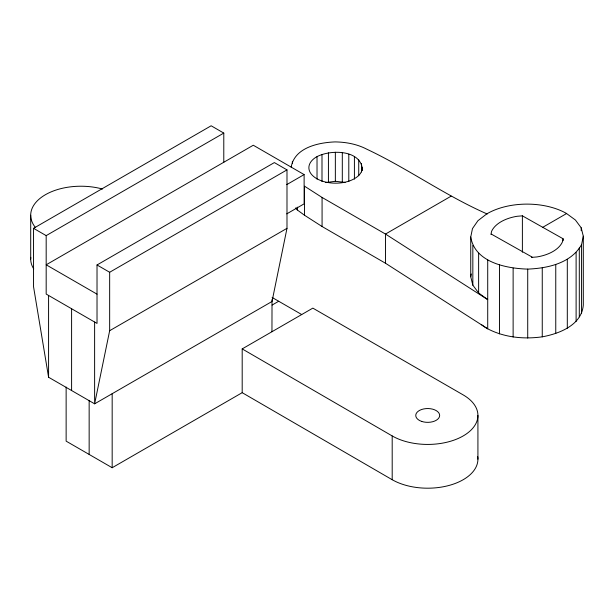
<?xml version="1.0" encoding="UTF-8"?>
<svg xmlns="http://www.w3.org/2000/svg" width="614" height="614" viewBox="0 0 614 614"><rect width="100%" height="100%" fill="white"/><g stroke="black" fill="none" stroke-linecap="round" stroke-linejoin="round"><path stroke-width="0.92" d="M48.583 377.242L33.547 286.769L33.547 228.324L46.18 235.622L46.18 294.068L97.02 323.417L97.02 264.972L274.358 162.587L286.991 169.886L286.991 228.331L272.025 301.482L94.625 403.828L48.583 377.242L48.583 295.449M71.6 390.535L71.6 308.742M242.192 348.906L392.192 435.94A50.218 28.996 0 0 0 463.209 435.932A50.218 28.996 0 0 0 463.225 394.932L312.841 308.121L242.192 348.906L242.192 392.676L112.17 467.73L112.17 393.689M477.73 456.693A50.218 28.996 0 0 1 448.911 485.482A50.218 28.996 0 0 1 392.2 479.711L392.192 435.94M477.922 459.211L477.922 415.44M271.956 331.729L272.025 299.578M97.02 264.972L109.66 272.271L109.66 330.708L94.625 403.828L94.617 322.028M291.182 167.185C294.359 147.659 318.405 142.517 335.137 141.911C346.104 142.08 357.095 144.121 366.888 149.24C408.149 168.681 445.38 195.674 487.24 214.01M362.49 167.515C362.137 174.606 355.391 178.804 349.374 181.007A26.809 15.473 0 0 1 314.621 177.277A26.809 15.473 0 0 1 316.502 156.9C330.278 149.317 361.646 149.425 362.49 170.324M304.49 215.23L304.49 186.165L322.074 197.447L385.492 234.057L487.716 299.624L478.628 292.962L472.834 285.165L470.738 276.768L470.738 237.012L472.473 228.592L477.93 220.71L486.733 213.918A56.288 32.496 0 0 1 566.323 213.35L575.41 220.019L581.205 227.817L583.3 236.213L583.3 305.143C581.588 325.182 559.354 333.671 542.254 336.833C523.796 339.404 504.409 337.508 487.716 328.812L385.492 263.245L322.074 226.512L304.49 215.23L297.276 209.942L295.741 207.877M470.738 276.768L471.314 273.959M563.099 238.777L562.47 241.824A36.587 21.122 0 0 1 536.928 256.944L531.655 257.381L532.146 257.097L491.43 234.157L490.939 234.448L491.568 231.401A36.587 21.122 0 0 1 517.111 216.281L522.384 215.836L563.099 238.777L563.099 240.688M581.565 313.57L581.565 244.633L583.3 236.213M470.738 237.012C474.837 262.385 506.297 268.471 527.718 269.109C547.55 268.326 571.028 263.322 581.565 244.633M33.547 228.324L211.147 125.786L223.788 133.084L223.788 162.265M46.18 235.622L223.788 133.084M109.66 272.271L286.991 169.886M286.753 184.614L304.122 174.591L304.122 203.848L286.753 213.872M109.66 330.708L286.991 228.331M451.136 196.158L385.492 234.057L385.492 263.245M272.086 305.074L278.702 301.259M542.738 227.31L566.584 213.542M325.673 182.55L335.351 181.291L345.091 182.412M304.122 174.591L253.283 145.234L46.18 264.803L97.02 294.152M272.125 297.46L301.72 314.545M112.17 467.73L66.135 441.144L66.135 387.043M242.192 392.676L392.192 479.718M581.205 227.817L581.205 230.687M579.301 247.902L579.301 316.839M576.109 252.507L576.109 321.444M567.305 259.308L567.305 328.237M555.762 264.55L555.762 333.486M542.254 267.896L542.254 336.833M527.718 269.109L527.718 338.045M522.384 215.836L522.384 252.224M513.127 268.103L513.127 337.04M499.481 264.956L499.481 333.886M487.716 259.875L487.716 328.812A56.288 32.496 0 0 1 481.307 324.507M478.628 253.206L478.628 292.962M472.834 245.408L472.834 285.165M361.493 163.516L361.493 171.951M358.729 159.801L358.729 175.742M354.408 156.624L354.408 179.127M348.798 154.206L348.798 181.399M342.305 152.709L342.305 181.775M335.351 152.226L335.351 181.291M328.429 152.809L328.429 181.874M322.074 197.447L322.074 226.512M321.997 154.398L321.997 181.59M317.024 156.662L317.024 179.158M297.276 207.125L297.276 209.942M292.394 161.336L292.394 163.209M89.153 400.336L89.153 454.437M30.7 215.238L30.7 259.008M35.42 227.495A50.218 28.996 0 0 1 45.52 194.653A50.218 28.996 0 0 1 102.469 189.028M33.732 268.917A50.218 28.996 0 0 1 30.784 257.327M421.726 421.427A11.958 6.907 0 0 0 439.662 415.448A11.958 6.907 0 0 0 421.726 409.469A11.958 6.907 0 0 0 421.726 421.427"/></g></svg>
